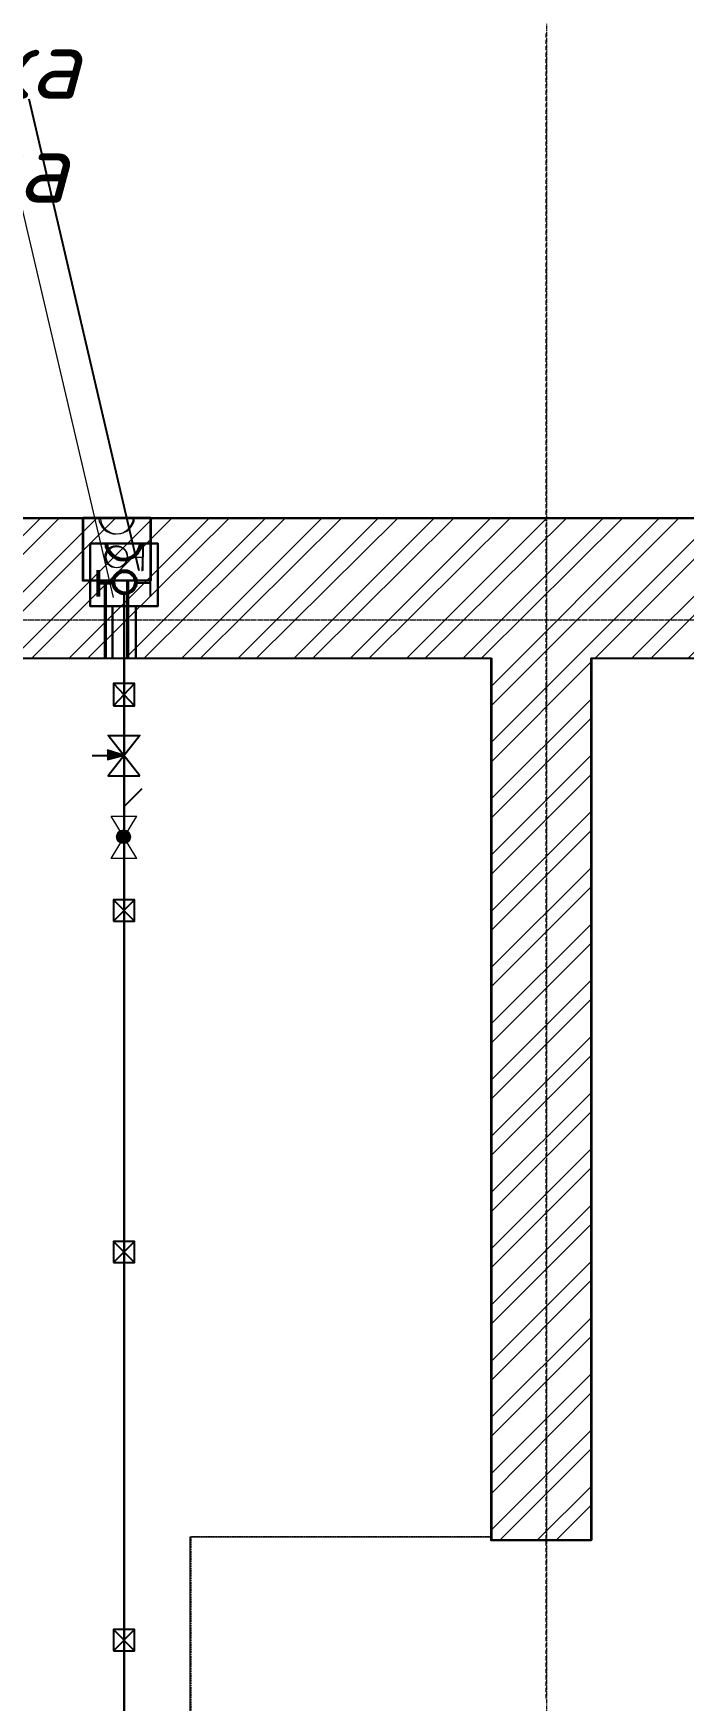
# Model space of a CAD drawing. Header units: millimetres. Extents: x -10178924 to 11692288, y -947381 to 58396.
# Drawn here: x 774910 to 777504, y -817354 to -810699 of the extents above; entities that cross this region are included whole.
import ezdxf

# ---------------------------------------------------------------- set-up
doc = ezdxf.new("R2010")
doc.units = ezdxf.units.MM
doc.linetypes.add('невидимая', pattern=[9.525, 6.35, -3.175])
doc.linetypes.add('осевая', pattern=[50.8, 31.75, -6.35, 6.35, -6.35])
for name, color, linetype, lineweight in [('_В1', 5, 'Continuous', 9), ('PDF _0', 7, 'Continuous', 9), ('PDF _Текст', 7, 'Continuous', 5), ('Контур пол Подвал', 7, 'Continuous', 9), ('Размеры осевые', 153, 'Continuous', 9), ('Стены.1', 7, 'Continuous', 25), ('Текст 0.09', 250, 'Continuous', 5), ('ШТРИХОВКА', 252, 'Continuous', 15)]:
    doc.layers.add(name, color=color, linetype=linetype, lineweight=lineweight)
for name, color, linetype in [('_надписи_вода', 7, 'Continuous'), ('PDF __0', 7, 'Continuous'), ('PDF __В1', 5, 'Continuous'), ('PDF __надписи_вода', 7, 'Continuous'), ('PDF _В1_Арматура', 7, 'Continuous'), ('PDF _ВК_Арматура', 3, 'Continuous'), ('PDF _ВК_В1', 5, 'Continuous'), ('PDF _Стены внутр.1', 7, 'Continuous'), ('PDF _Стены.1', 7, 'Continuous'), ('PDF _Текст 0.09', 7, 'Continuous'), ('Стены внутр.1', 7, 'Continuous')]:
    doc.layers.add(name, color=color, linetype=linetype)
for name, color, linetype, true_color in [('PDF _Контур пол Подвал', 7, 'Continuous', 0xcd6928), ('PDF _Размеры осевые', 7, 'Continuous', 0x5d6970), ('PDF _штриховка', 7, 'Continuous', 0x95834a)]:
    doc.layers.add(name, color=color, linetype=linetype, true_color=true_color)
doc.styles.add('PDF ISOCPEUR Italic', font='isocpeui.ttf')

# ---------------------------------------------------------------- blocks, each defined once
blk = doc.blocks.new('A$C5282721b')
at = {"layer": 'ШТРИХОВКА', "ltscale": 100, "true_color": 0x000000, "transparency": 33554687}
h = blk.add_hatch(dxfattribs=at)
h.set_pattern_fill('ANSI31', color=18, scale=50)
h.set_pattern_definition([(45, (-79853.19, 25128.16), (-112.2532, 112.2532), [])])
h.paths.add_polyline_path([(5440.998, -31868.119), (-7386.275, -31868.119), (-7386.275, -48296.478), (61378.75, -48296.478), (61378.75, -31842.839), (41035.118, -31842.839), (41035.118, -31656.036), (40796.248, -31656.036), (40796.248, -31842.839), (40629.962, -31842.839), (40629.962, -31942.839), (40605.14, -34348.621), (40629.93, -32405.355), (39128.581, -32429.908), (40629.962, -32402.839), (40629.675, -32155.326), (39132.149, -32179.816), (39135.64, -31968.17), (38886.085, -31968.17), (38879.867, -32433.975), (40623.548, -32405.459), (40553.111, -38427.181), (40243.01, -38425.516), (40241.748, -38827.97), (43340.219, -38835.027), (43340.219, -38442.147), (40953.116, -38429.329), (41029.994, -32402.839), (54378.974, -32402.839), (54378.974, -35923.465), (54778.974, -35923.465), (54778.974, -32402.839), (60818.75, -32402.839), (60818.75, -41309.464), (60472.291, -41309.464), (60472.291, -41709.464), (60818.75, -41709.464), (60818.75, -47736.478), (44025.201, -47736.478), (44013.125, -46167.929), (43613.137, -46171.008), (43625.189, -47736.478), (27189.462, -47736.478), (27189.462, -44565.139), (26789.462, -44565.139), (26789.462, -47736.478), (10401.743, -47736.478), (10394.408, -46134.647), (9994.404, -46134.678), (10001.739, -47736.478), (-6826.275, -47736.478), (-6826.275, -41729.869), (-6530.734, -41731.097), (-6529.072, -41331.1), (-6826.275, -41329.865), (-6826.275, -32428.119), (-762.705, -32428.119), (-770.891, -36004.088), (-370.903, -36005.35), (-362.703, -32428.119), (5640.998, -32428.119), (5640.998, -31868.119)])
h.paths.add_polyline_path([(3584.804, -41373.023), (3584.804, -41773.13), (9973.974, -41799.679), (9987.536, -44634.678), (10387.54, -44634.678), (10372.735, -41401.332)], flags=17)
h.paths.add_polyline_path([(2513.142, -41768.578), (2514.803, -41368.779), (-383.184, -41356.638), (-371.114, -37407.013), (-774.123, -37406.088), (-783.181, -41354.976), (-5508.242, -41335.314), (-5509.901, -41734.604)], flags=17)
at = {"layer": '_В1', "color": 18, "true_color": 0x000000, "transparency": 33554687}
for p, q in [((52926.621, -31999.484), (52989.799, -31999.67)), ((52989.636, -32053.36), (52989.948, -31947.359))]:
    blk.add_line(p, q, dxfattribs=at)
blk.add_circle((52884.129, -31999.401), 42.492, dxfattribs=at)
blk.add_arc((52886.05, -31837.956), 68.745, 184.5463292, 356.4529707, dxfattribs=at)
at = {"layer": '_надписи_вода', "color": 18, "lineweight": 30, "true_color": 0x000000, "transparency": 33554687}
for p, q in [((52839.641, -32402.839), (52839.641, -32092.839)), ((52929.641, -32402.839), (52929.641, -32092.839))]:
    blk.add_line(p, q, dxfattribs=at)
for points in [[(52749.641, -31842.839), (53019.641, -31842.839), (53019.641, -32092.839), (52749.641, -32092.839)], [(53019.641, -32092.839), (52749.641, -32092.839), (52749.641, -31842.839), (53019.641, -31842.839)], [(52749.641, -31842.839), (53019.641, -31842.839), (53019.641, -32092.839), (52749.641, -32092.839)], [(52749.641, -31842.839), (53019.641, -31842.839), (53019.641, -32092.839), (52749.641, -32092.839)]]:
    blk.add_lwpolyline(points, close=True, dxfattribs=at)
at = {"layer": 'Контур пол Подвал', "color": 18, "linetype": 'невидимая', "true_color": 0x000000, "transparency": 33554687}
for p, q in [((53178.974, -35909.464), (53178.974, -39809.464)), ((54378.974, -35909.464), (53178.974, -35909.464))]:
    blk.add_line(p, q, dxfattribs=at)
at = {"layer": 'Размеры осевые', "color": 251, "linetype": 'осевая', "ltscale": 0.5, "transparency": 33554687}
for p, q in [((54600, -43050), (54600, -25800)), ((-9750, -32250), (62308.109, -32250)), ((-9718.727, -32250), (61848.609, -32250)), ((-9718.727, -32250), (61848.609, -32250))]:
    blk.add_line(p, q, dxfattribs=at)
at = {"layer": 'Стены внутр.1', "color": 18, "linetype": 'Continuous', "true_color": 0x000000, "transparency": 33554687}
blk.add_line((54778.974, -35923.465), (54378.974, -35923.465), dxfattribs=at)
at = {"layer": 'Стены внутр.1', "color": 18, "linetype": 'Continuous', "true_color": 0x000000, "transparency": 33554687, "flags": 128}
for points in [[(54378.974, -32402.839), (54378.974, -35923.465)], [(54778.974, -35923.465), (54778.974, -32402.839)]]:
    blk.add_lwpolyline(points, dxfattribs=at)
at = {"layer": 'Стены.1', "color": 18, "linetype": 'Continuous', "true_color": 0x000000, "transparency": 33554687, "flags": 128}
for points in [[(40629.962, -31842.839), (54568.725, -31842.839)], [(54568.725, -31842.839), (61378.75, -31842.839)], [(41029.994, -32402.839), (54378.974, -32402.839)], [(54778.974, -32402.839), (60818.75, -32402.839)]]:
    blk.add_lwpolyline(points, dxfattribs=at)
at = {"layer": 'Текст 0.09', "color": 7, "linetype": 'ByBlock', "lineweight": -2, "ltscale": 100, "transparency": 33554687}
blk.add_lwpolyline([(52973.585, -32054.527), (52534.146, -30171.932)], dxfattribs=at)
blk.add_lwpolyline([(52973.585, -32054.527), (52534.146, -30171.932)], dxfattribs=at)
at = {"layer": 'Текст 0.09', "color": 7, "ltscale": 100, "transparency": 33554687}
blk.add_solid([(52973.614, -32054.521), (52973.626, -32054.703), (52973.556, -32054.534)], dxfattribs=at)
blk.add_solid([(52973.614, -32054.521), (52973.626, -32054.703), (52973.556, -32054.534)], dxfattribs=at)

msp = doc.modelspace()

# ---------------------------------------------------------------- linework, layer by layer
at = {"layer": 'PDF _0', "lineweight": 25}
for points in [[(775229, -813383.1), (775313.7, -813383.1), (775313.7, -813294.2), (775229, -813294.2)], [(775229, -814242.5), (775313.7, -814242.5), (775313.7, -814157.8), (775229, -814157.8)], [(775229, -815605.6), (775313.7, -815605.6), (775313.7, -815521), (775229, -815521)], [(775229, -817155), (775313.7, -817155), (775313.7, -817070.4), (775229, -817070.4)]]:
    msp.add_lwpolyline(points, close=True, dxfattribs=at)
for points in [[(775229, -813294.2), (775313.7, -813383.1)], [(775313.7, -813294.2), (775229, -813383.1)], [(775229, -814157.8), (775313.7, -814242.5)], [(775313.7, -814157.8), (775229, -814242.5)], [(775229, -815521), (775313.7, -815605.6)], [(775313.7, -815521), (775229, -815605.6)], [(775229, -817070.4), (775313.7, -817155)], [(775313.7, -817070.4), (775229, -817155)]]:
    msp.add_lwpolyline(points, dxfattribs=at)
at = {"layer": 'PDF __0', "lineweight": 30}
for points in [[(775135.9, -812735.4), (775406.8, -812735.4), (775406.8, -812985.2), (775135.9, -812985.2)], [(775406.8, -812985.2), (775135.9, -812985.2), (775135.9, -812735.4), (775406.8, -812735.4)], [(775135.9, -812735.4), (775135.9, -812985.2), (775406.8, -812985.2), (775406.8, -812735.4), (775135.9, -812735.4), (775406.8, -812735.4), (775406.8, -812985.2), (775135.9, -812985.2)]]:
    msp.add_lwpolyline(points, close=True, dxfattribs=at)
at = {"layer": 'PDF __0', "lineweight": 25}
for points in [[(775377.2, -812947.1), (775377.2, -812841.2)], [(775313.7, -812892), (775377.2, -812892)]]:
    msp.add_lwpolyline(points, dxfattribs=at)
msp.add_arc((775269.2, -812729.1), 69.9, 184.55181, 356.45078, dxfattribs=at)
at = {"layer": 'PDF __В1', "lineweight": 9}
msp.add_lwpolyline([(775199.6, -812734.6, 0.931691), (775339, -812733.4, -0.931691)], format="xyb", close=True, dxfattribs=at)
for points in [[(775343.3, -812845.5), (775347.6, -812739.6)], [(775284.1, -812790.4), (775347.6, -812790.4)], [(775377.2, -812947.1), (775377.2, -812841.2)], [(775313.7, -812892), (775377.2, -812892)]]:
    msp.add_lwpolyline(points, dxfattribs=at)
at = {"layer": 'PDF __В1', "lineweight": 53}
for points in [[(775169.8, -812947.1), (775169.8, -812841.2)], [(775233.3, -812892), (775169.8, -812892)]]:
    msp.add_lwpolyline(points, dxfattribs=at)
at = {"layer": 'PDF __В1', "lineweight": 9}
for centre in [(775239.6, -812788.3), (775269.2, -812889.9), (775269.2, -812889.9)]:
    msp.add_circle(centre, 44.4, dxfattribs=at)
at = {"layer": 'PDF __В1', "lineweight": 53}
msp.add_circle((775273.5, -812889.9), 44.4, dxfattribs=at)
at = {"layer": 'PDF __В1', "lineweight": 9}
msp.add_arc((775239.6, -812627.5), 69.9, 184.55181, 356.45078, dxfattribs=at)
at = {"layer": 'PDF __В1', "lineweight": 53}
msp.add_arc((775269.2, -812729.1), 69.8, 183.54683, 355.45754, dxfattribs=at)
at = {"layer": 'PDF __надписи_вода', "lineweight": 30}
for points in [[(775106.3, -812633.8), (775377.2, -812633.8), (775377.2, -812883.6), (775106.3, -812883.6)], [(775377.2, -812883.6), (775106.3, -812883.6), (775106.3, -812633.8), (775377.2, -812633.8)], [(775106.3, -812633.8), (775106.3, -812883.6), (775377.2, -812883.6), (775377.2, -812633.8), (775106.3, -812633.8), (775377.2, -812633.8), (775377.2, -812883.6), (775106.3, -812883.6)], [(775135.9, -812735.4), (775406.8, -812735.4), (775406.8, -812985.2), (775135.9, -812985.2)], [(775406.8, -812985.2), (775135.9, -812985.2), (775135.9, -812735.4), (775406.8, -812735.4)], [(775135.9, -812735.4), (775135.9, -812985.2), (775406.8, -812985.2), (775406.8, -812735.4), (775135.9, -812735.4), (775406.8, -812735.4), (775406.8, -812985.2), (775135.9, -812985.2)]]:
    msp.add_lwpolyline(points, close=True, dxfattribs=at)
for points in [[(775195.2, -813192.6), (775195.2, -812883.6)], [(775284.1, -813192.6), (775284.1, -812883.6)], [(775224.8, -813196.8), (775224.8, -812985.2)], [(775317.9, -813196.8), (775317.9, -812985.2)]]:
    msp.add_lwpolyline(points, dxfattribs=at)
at = {"layer": 'PDF _В1_Арматура', "lineweight": 0}
for points in [[(775322.2, -813992.7), (775220.6, -813823.4), (775322.2, -813823.4)], [(775322.2, -813992.7), (775220.6, -813992.7), (775322.2, -813823.4)], [(775246, -813895.3), (775246, -813891.1), (775246, -813895.3)], [(775262.9, -813912.3), (775271.4, -813908), (775262.9, -813912.3)], [(775288.3, -813895.3), (775292.5, -813891.1), (775288.3, -813895.3)]]:
    msp.add_lwpolyline(points, dxfattribs=at)
msp.add_circle((775269.2, -813905.9), 27.5, dxfattribs=at)
at = {"layer": 'PDF _В1_Арматура', "transparency": 33554559}
for points in [[(775250.2, -813886.9), (775292.5, -813886.9), (775246, -813891.1)], [(775292.5, -813886.9), (775246, -813891.1), (775292.5, -813891.1)], [(775254.4, -813886.9), (775288.3, -813886.9), (775250.2, -813886.9)], [(775288.3, -813886.9), (775250.2, -813886.9), (775292.5, -813886.9)], [(775258.7, -813882.6), (775284.1, -813882.6), (775254.4, -813886.9)], [(775284.1, -813882.6), (775254.4, -813886.9), (775288.3, -813886.9)], [(775262.9, -813882.6), (775279.8, -813882.6), (775258.7, -813882.6)], [(775279.8, -813882.6), (775258.7, -813882.6), (775284.1, -813882.6)], [(775267.1, -813878.4), (775275.6, -813878.4), (775262.9, -813882.6)], [(775275.6, -813878.4), (775262.9, -813882.6), (775279.8, -813882.6)], [(775271.4, -813878.4), (775267.1, -813878.4), (775275.6, -813878.4)], [(775246, -813895.3), (775254.4, -813895.3), (775241.7, -813903.8)], [(775254.4, -813895.3), (775241.7, -813903.8), (775262.9, -813903.8)], [(775241.7, -813903.8), (775262.9, -813903.8), (775241.7, -813908)], [(775262.9, -813903.8), (775241.7, -813908), (775271.4, -813908)], [(775241.7, -813908), (775271.4, -813908), (775241.7, -813912.3)], [(775271.4, -813908), (775241.7, -813912.3), (775262.9, -813912.3)], [(775241.7, -813912.3), (775262.9, -813912.3), (775246, -813916.5)], [(775246, -813891.1), (775246, -813895.3), (775254.4, -813895.3)], [(775246, -813891.1), (775292.5, -813891.1), (775262.9, -813903.8)], [(775262.9, -813912.3), (775246, -813916.5), (775254.4, -813916.5)], [(775254.4, -813916.5), (775246, -813916.5), (775246, -813925)], [(775254.4, -813916.5), (775288.3, -813916.5), (775246, -813925)], [(775288.3, -813916.5), (775246, -813925), (775292.5, -813925)], [(775250.2, -813925), (775292.5, -813925), (775246, -813925)], [(775250.2, -813925), (775250.2, -813925), (775292.5, -813925)], [(775250.2, -813925), (775292.5, -813925), (775254.4, -813929.2)], [(775262.9, -813912.3), (775279.8, -813912.3), (775254.4, -813916.5)], [(775279.8, -813912.3), (775254.4, -813916.5), (775288.3, -813916.5)], [(775292.5, -813925), (775254.4, -813929.2), (775288.3, -813929.2)], [(775254.4, -813929.2), (775288.3, -813929.2), (775258.7, -813933.4)], [(775288.3, -813929.2), (775258.7, -813933.4), (775284.1, -813933.4)], [(775258.7, -813933.4), (775284.1, -813933.4), (775262.9, -813933.4)], [(775292.5, -813891.1), (775262.9, -813903.8), (775279.8, -813903.8)], [(775271.4, -813908), (775279.8, -813903.8), (775262.9, -813903.8)], [(775271.4, -813908), (775262.9, -813912.3), (775279.8, -813912.3)], [(775284.1, -813933.4), (775262.9, -813933.4), (775279.8, -813933.4)], [(775262.9, -813933.4), (775279.8, -813933.4), (775267.1, -813933.4)], [(775279.8, -813933.4), (775267.1, -813933.4), (775275.6, -813933.4)], [(775267.1, -813933.4), (775275.6, -813933.4), (775271.4, -813937.7)], [(775271.4, -813908), (775271.4, -813908), (775279.8, -813903.8)], [(775279.8, -813903.8), (775296.8, -813903.8), (775271.4, -813908)], [(775296.8, -813903.8), (775271.4, -813908), (775301, -813908)], [(775271.4, -813908), (775301, -813908), (775279.8, -813912.3)], [(775288.3, -813895.3), (775296.8, -813895.3), (775279.8, -813903.8)], [(775296.8, -813895.3), (775279.8, -813903.8), (775296.8, -813903.8)], [(775301, -813908), (775279.8, -813912.3), (775296.8, -813912.3)], [(775279.8, -813912.3), (775296.8, -813912.3), (775288.3, -813916.5)], [(775292.5, -813891.1), (775288.3, -813895.3), (775296.8, -813895.3)], [(775296.8, -813912.3), (775288.3, -813916.5), (775296.8, -813916.5)], [(775288.3, -813916.5), (775296.8, -813916.5), (775292.5, -813925)]]:
    msp.add_solid(points, dxfattribs=at)
at = {"layer": 'PDF _ВК_Арматура', "lineweight": 25}
msp.add_lwpolyline([(775334.9, -813662.5), (775207.9, -813501.7), (775334.9, -813501.7), (775207.9, -813662.5)], close=True, dxfattribs=at)
for points in [[(775144.4, -813582.1), (775271.4, -813582.1), (775203.6, -813599)], [(775271.4, -813582.1), (775203.6, -813560.9)], [(775207.9, -813662.5), (775334.9, -813662.5)], [(775271.4, -813823.4), (775271.4, -813662.5)], [(775271.4, -813785.3), (775343.3, -813713.3)]]:
    msp.add_lwpolyline(points, dxfattribs=at)
at = {"layer": 'PDF _ВК_Арматура', "transparency": 33554559}
for points in [[(775271.4, -813582.1), (775203.6, -813582.1), (775203.6, -813560.9)], [(775203.6, -813599), (775271.4, -813582.1), (775203.6, -813582.1)]]:
    msp.add_solid(points, dxfattribs=at)
at = {"layer": 'PDF _ВК_В1', "lineweight": 30}
msp.add_lwpolyline([(775271.4, -821291), (775271.4, -812934.7)], dxfattribs=at)
at = {"layer": 'PDF _Контур пол Подвал', "lineweight": 9}
msp.add_lwpolyline([(776736.1, -816702.1), (775533.9, -816702.1), (775533.9, -820600.8), (762910.5, -820600.8)], dxfattribs=at)
at = {"layer": 'PDF _Размеры осевые', "lineweight": 9}
for points in [[(776956.2, -810716.1), (776956.2, -810699.2)], [(776956.2, -810720.3), (776956.2, -810720.3)], [(776956.2, -810741.5), (776956.2, -810724.6)], [(776956.2, -810745.7), (776956.2, -810745.7)], [(776956.2, -810766.9), (776956.2, -810750)], [(776956.2, -810771.1), (776956.2, -810771.1)], [(776956.2, -810792.3), (776956.2, -810775.4)], [(776956.2, -810796.5), (776956.2, -810796.5)], [(776956.2, -810817.7), (776956.2, -810800.8)], [(776956.2, -810821.9), (776956.2, -810821.9)], [(776956.2, -810843.1), (776956.2, -810826.2)], [(776956.2, -810847.3), (776956.2, -810847.3)], [(776956.2, -810868.5), (776956.2, -810851.6)], [(776956.2, -810872.7), (776956.2, -810872.7)], [(776956.2, -810893.9), (776956.2, -810877)], [(776956.2, -810898.1), (776956.2, -810898.1)], [(776956.2, -810919.3), (776956.2, -810902.4)], [(776956.2, -810923.5), (776956.2, -810923.5)], [(776956.2, -810944.7), (776956.2, -810927.8)], [(776956.2, -810948.9), (776956.2, -810948.9)], [(776956.2, -810970.1), (776956.2, -810953.2)], [(776956.2, -810974.3), (776956.2, -810974.3)], [(776956.2, -810995.5), (776956.2, -810978.6)], [(776956.2, -810999.7), (776956.2, -810999.7)], [(776956.2, -811020.9), (776956.2, -811004)], [(776956.2, -811025.1), (776956.2, -811025.1)], [(776956.2, -811046.3), (776956.2, -811029.4)], [(776956.2, -811050.5), (776956.2, -811050.5)], [(776956.2, -811071.7), (776956.2, -811054.8)], [(776956.2, -811075.9), (776956.2, -811075.9)], [(776956.2, -811097.1), (776956.2, -811080.2)], [(776956.2, -811101.3), (776956.2, -811101.3)], [(776956.2, -811122.5), (776956.2, -811105.6)], [(776956.2, -811126.7), (776956.2, -811126.7)], [(776956.2, -811147.9), (776956.2, -811131)], [(776956.2, -811152.1), (776956.2, -811152.1)], [(776956.2, -811173.3), (776956.2, -811156.4)], [(776956.2, -811177.5), (776956.2, -811177.5)], [(776956.2, -811198.7), (776956.2, -811181.8)], [(776956.2, -811202.9), (776956.2, -811202.9)], [(776956.2, -811224.1), (776956.2, -811207.2)], [(776956.2, -811228.3), (776956.2, -811228.3)], [(776956.2, -811249.5), (776956.2, -811232.6)], [(776956.2, -811253.7), (776956.2, -811253.7)], [(776956.2, -811274.9), (776956.2, -811258)], [(776956.2, -811279.1), (776956.2, -811279.1)], [(776956.2, -811300.3), (776956.2, -811283.4)], [(776956.2, -811304.5), (776956.2, -811304.5)], [(776956.2, -811325.7), (776956.2, -811308.8)], [(776956.2, -811329.9), (776956.2, -811329.9)], [(776956.2, -811351.1), (776956.2, -811334.2)], [(776956.2, -811355.3), (776956.2, -811355.3)], [(776956.2, -811376.5), (776956.2, -811359.6)], [(776956.2, -811380.7), (776956.2, -811380.7)], [(776956.2, -811401.9), (776956.2, -811385)], [(776956.2, -811406.1), (776956.2, -811406.1)], [(776956.2, -811427.3), (776956.2, -811410.4)], [(776956.2, -811431.5), (776956.2, -811431.5)], [(776956.2, -811452.7), (776956.2, -811435.8)], [(776956.2, -811456.9), (776956.2, -811456.9)], [(776956.2, -811478.1), (776956.2, -811461.2)], [(776956.2, -811482.3), (776956.2, -811482.3)], [(776956.2, -811503.5), (776956.2, -811486.6)], [(776956.2, -811507.7), (776956.2, -811507.7)], [(776956.2, -811528.9), (776956.2, -811512)], [(776956.2, -811533.1), (776956.2, -811533.1)], [(776956.2, -811554.3), (776956.2, -811537.4)], [(776956.2, -811558.5), (776956.2, -811558.5)], [(776956.2, -811579.7), (776956.2, -811562.8)], [(776956.2, -811583.9), (776956.2, -811583.9)], [(776956.2, -811605.1), (776956.2, -811588.2)], [(776956.2, -811609.3), (776956.2, -811609.3)], [(776956.2, -811630.5), (776956.2, -811613.6)], [(776956.2, -811634.7), (776956.2, -811634.7)], [(776956.2, -811655.9), (776956.2, -811639)], [(776956.2, -811660.1), (776956.2, -811660.1)], [(776956.2, -811681.3), (776956.2, -811664.4)], [(776956.2, -811685.5), (776956.2, -811685.5)], [(776956.2, -811706.7), (776956.2, -811689.8)], [(776956.2, -811710.9), (776956.2, -811710.9)], [(776956.2, -811732.1), (776956.2, -811715.2)], [(776956.2, -811736.3), (776956.2, -811736.3)], [(776956.2, -811757.5), (776956.2, -811740.6)], [(776956.2, -811761.7), (776956.2, -811761.7)], [(776956.2, -811782.9), (776956.2, -811766)], [(776956.2, -811787.1), (776956.2, -811787.1)], [(776956.2, -811808.3), (776956.2, -811791.4)], [(776956.2, -811812.5), (776956.2, -811812.5)], [(776956.2, -811833.7), (776956.2, -811816.8)], [(776956.2, -811837.9), (776956.2, -811837.9)], [(776956.2, -811859.1), (776956.2, -811842.2)], [(776956.2, -811863.3), (776956.2, -811863.3)], [(776956.2, -811884.5), (776956.2, -811867.6)], [(776956.2, -811888.7), (776956.2, -811888.7)], [(776956.2, -811909.9), (776956.2, -811893)], [(776956.2, -811914.1), (776956.2, -811914.1)], [(776956.2, -811935.3), (776956.2, -811918.4)], [(776956.2, -811939.5), (776956.2, -811939.5)], [(776956.2, -811960.7), (776956.2, -811943.8)], [(776956.2, -811964.9), (776956.2, -811964.9)], [(776956.2, -811986.1), (776956.2, -811969.2)], [(776956.2, -811990.3), (776956.2, -811990.3)], [(776956.2, -812011.5), (776956.2, -811994.6)], [(776956.2, -812015.7), (776956.2, -812015.7)], [(776956.2, -812036.9), (776956.2, -812020)], [(776956.2, -812041.1), (776956.2, -812041.1)], [(776956.2, -812062.3), (776956.2, -812045.4)], [(776956.2, -812066.5), (776956.2, -812066.5)], [(776956.2, -812087.7), (776956.2, -812070.8)], [(776956.2, -812091.9), (776956.2, -812091.9)], [(776956.2, -812113.1), (776956.2, -812096.2)], [(776956.2, -812117.3), (776956.2, -812117.3)], [(776956.2, -812138.5), (776956.2, -812121.6)], [(776956.2, -812142.7), (776956.2, -812142.7)], [(776956.2, -812163.9), (776956.2, -812147)], [(776956.2, -812168.1), (776956.2, -812168.1)], [(776956.2, -812189.3), (776956.2, -812172.4)], [(776956.2, -812193.5), (776956.2, -812193.5)], [(776956.2, -812214.7), (776956.2, -812197.8)], [(776956.2, -812218.9), (776956.2, -812218.9)], [(776956.2, -812240.1), (776956.2, -812223.2)], [(776956.2, -812244.3), (776956.2, -812244.3)], [(776956.2, -812265.5), (776956.2, -812248.6)], [(776956.2, -812269.7), (776956.2, -812269.7)], [(776956.2, -812290.9), (776956.2, -812274)], [(776956.2, -812295.1), (776956.2, -812295.1)], [(776956.2, -812316.3), (776956.2, -812299.4)], [(776956.2, -812320.5), (776956.2, -812320.5)], [(776956.2, -812341.7), (776956.2, -812324.8)], [(776956.2, -812345.9), (776956.2, -812345.9)], [(776956.2, -812367.1), (776956.2, -812350.2)], [(776956.2, -812371.3), (776956.2, -812371.3)], [(776956.2, -812392.5), (776956.2, -812375.6)], [(776956.2, -812396.7), (776956.2, -812396.7)], [(776956.2, -812417.9), (776956.2, -812401)], [(776956.2, -812422.1), (776956.2, -812422.1)], [(776956.2, -812443.3), (776956.2, -812426.4)], [(776956.2, -812447.5), (776956.2, -812447.5)], [(776956.2, -812468.7), (776956.2, -812451.8)], [(776956.2, -812472.9), (776956.2, -812472.9)], [(776956.2, -812494.1), (776956.2, -812477.2)], [(776956.2, -812498.3), (776956.2, -812498.3)], [(776956.2, -812519.5), (776956.2, -812502.6)], [(776956.2, -812523.7), (776956.2, -812523.7)], [(776956.2, -812544.9), (776956.2, -812528)], [(776956.2, -812549.1), (776956.2, -812549.1)], [(776956.2, -812570.3), (776956.2, -812553.4)], [(776956.2, -812574.5), (776956.2, -812574.5)], [(776956.2, -812595.7), (776956.2, -812578.8)], [(776956.2, -812599.9), (776956.2, -812599.9)], [(776956.2, -812621.1), (776956.2, -812604.2)], [(776956.2, -812625.3), (776956.2, -812625.3)], [(776956.2, -812646.5), (776956.2, -812629.6)], [(776956.2, -812650.7), (776956.2, -812650.7)], [(776956.2, -812671.9), (776956.2, -812655)], [(776956.2, -812676.1), (776956.2, -812676.1)], [(776956.2, -812697.3), (776956.2, -812680.4)], [(776956.2, -812701.5), (776956.2, -812701.5)], [(776956.2, -812722.7), (776956.2, -812705.8)], [(776956.2, -812726.9), (776956.2, -812726.9)], [(776956.2, -812748.1), (776956.2, -812731.2)], [(776956.2, -812752.3), (776956.2, -812752.3)], [(776956.2, -812773.5), (776956.2, -812756.6)], [(776956.2, -812777.7), (776956.2, -812777.7)], [(776956.2, -812798.9), (776956.2, -812782)], [(776956.2, -812803.1), (776956.2, -812803.1)], [(776956.2, -812824.3), (776956.2, -812807.4)], [(776956.2, -812828.5), (776956.2, -812828.5)], [(776956.2, -812849.7), (776956.2, -812832.8)], [(776956.2, -812853.9), (776956.2, -812853.9)], [(776956.2, -812875.1), (776956.2, -812858.2)], [(776956.2, -812879.3), (776956.2, -812879.3)], [(776956.2, -812900.5), (776956.2, -812883.6)], [(776956.2, -812904.7), (776956.2, -812904.7)], [(776956.2, -812925.9), (776956.2, -812909)], [(776956.2, -812930.1), (776956.2, -812930.1)], [(776956.2, -812951.3), (776956.2, -812934.4)], [(776956.2, -812955.5), (776956.2, -812955.5)], [(776956.2, -812976.7), (776956.2, -812959.8)], [(776956.2, -812980.9), (776956.2, -812980.9)], [(776956.2, -813002.1), (776956.2, -812985.2)], [(776956.2, -813006.3), (776956.2, -813006.3)], [(776956.2, -813027.5), (776956.2, -813010.6)], [(774911.5, -813040.2), (774911.5, -813040.2)], [(774915.8, -813040.2), (774932.7, -813040.2)], [(774936.9, -813040.2), (774936.9, -813040.2)], [(774941.2, -813040.2), (774958.1, -813040.2)], [(774962.3, -813040.2), (774962.3, -813040.2)], [(774966.6, -813040.2), (774983.5, -813040.2)], [(774987.7, -813040.2), (774987.7, -813040.2)], [(774992, -813040.2), (775008.9, -813040.2)], [(775013.1, -813040.2), (775013.1, -813040.2)], [(775017.4, -813040.2), (775034.3, -813040.2)], [(775038.5, -813040.2), (775038.5, -813040.2)], [(775042.8, -813040.2), (775059.7, -813040.2)], [(775063.9, -813040.2), (775063.9, -813040.2)], [(775068.2, -813040.2), (775085.1, -813040.2)], [(775089.3, -813040.2), (775089.3, -813040.2)], [(775093.6, -813040.2), (775110.5, -813040.2)], [(775114.7, -813040.2), (775114.7, -813040.2)], [(775119, -813040.2), (775135.9, -813040.2)], [(775140.1, -813040.2), (775140.1, -813040.2)], [(775144.4, -813040.2), (775161.3, -813040.2)], [(775165.5, -813040.2), (775165.5, -813040.2)], [(775169.8, -813040.2), (775186.7, -813040.2)], [(775190.9, -813040.2), (775190.9, -813040.2)], [(775195.2, -813040.2), (775212.1, -813040.2)], [(775216.3, -813040.2), (775216.3, -813040.2)], [(775220.6, -813040.2), (775237.5, -813040.2)], [(775241.7, -813040.2), (775241.7, -813040.2)], [(775246, -813040.2), (775262.9, -813040.2)], [(775267.1, -813040.2), (775267.1, -813040.2)], [(775271.4, -813040.2), (775288.3, -813040.2)], [(775292.5, -813040.2), (775292.5, -813040.2)], [(775296.8, -813040.2), (775313.7, -813040.2)], [(775317.9, -813040.2), (775317.9, -813040.2)], [(775322.2, -813040.2), (775339.1, -813040.2)], [(775343.3, -813040.2), (775343.3, -813040.2)], [(775347.6, -813040.2), (775364.5, -813040.2)], [(775368.7, -813040.2), (775368.7, -813040.2)], [(775373, -813040.2), (775389.9, -813040.2)], [(775394.1, -813040.2), (775394.1, -813040.2)], [(775398.4, -813040.2), (775415.3, -813040.2)], [(775419.5, -813040.2), (775419.5, -813040.2)], [(775423.8, -813040.2), (775440.7, -813040.2)], [(775444.9, -813040.2), (775444.9, -813040.2)], [(775449.2, -813040.2), (775466.1, -813040.2)], [(775470.3, -813040.2), (775470.3, -813040.2)], [(775474.6, -813040.2), (775491.5, -813040.2)], [(775495.7, -813040.2), (775495.7, -813040.2)], [(775500, -813040.2), (775516.9, -813040.2)], [(775521.1, -813040.2), (775521.1, -813040.2)], [(775525.4, -813040.2), (775542.3, -813040.2)], [(775546.5, -813040.2), (775546.5, -813040.2)], [(775550.8, -813040.2), (775567.7, -813040.2)], [(775571.9, -813040.2), (775571.9, -813040.2)], [(775576.2, -813040.2), (775593.1, -813040.2)], [(775597.3, -813040.2), (775597.3, -813040.2)], [(775601.6, -813040.2), (775618.5, -813040.2)], [(775622.7, -813040.2), (775622.7, -813040.2)], [(775627, -813040.2), (775643.9, -813040.2)], [(775648.1, -813040.2), (775648.1, -813040.2)], [(775652.4, -813040.2), (775669.3, -813040.2)], [(775673.5, -813040.2), (775673.5, -813040.2)], [(775677.8, -813040.2), (775694.7, -813040.2)], [(775698.9, -813040.2), (775698.9, -813040.2)], [(775703.2, -813040.2), (775720.1, -813040.2)], [(775724.3, -813040.2), (775724.3, -813040.2)], [(775728.6, -813040.2), (775745.5, -813040.2)], [(775749.7, -813040.2), (775749.7, -813040.2)], [(775754, -813040.2), (775770.9, -813040.2)], [(775775.1, -813040.2), (775775.1, -813040.2)], [(775779.4, -813040.2), (775796.3, -813040.2)], [(775800.5, -813040.2), (775800.5, -813040.2)], [(775804.8, -813040.2), (775821.7, -813040.2)], [(775825.9, -813040.2), (775825.9, -813040.2)], [(775830.2, -813040.2), (775847.1, -813040.2)], [(775851.3, -813040.2), (775851.3, -813040.2)], [(775855.6, -813040.2), (775872.5, -813040.2)], [(775876.7, -813040.2), (775876.7, -813040.2)], [(775881, -813040.2), (775897.9, -813040.2)], [(775902.1, -813040.2), (775902.1, -813040.2)], [(775906.4, -813040.2), (775923.3, -813040.2)], [(775927.5, -813040.2), (775927.5, -813040.2)], [(775931.8, -813040.2), (775948.7, -813040.2)], [(775952.9, -813040.2), (775952.9, -813040.2)], [(775957.2, -813040.2), (775974.1, -813040.2)], [(775978.3, -813040.2), (775978.3, -813040.2)], [(775982.6, -813040.2), (775999.5, -813040.2)], [(776003.7, -813040.2), (776003.7, -813040.2)], [(776008, -813040.2), (776024.9, -813040.2)], [(776029.1, -813040.2), (776029.1, -813040.2)], [(776033.4, -813040.2), (776050.3, -813040.2)], [(776054.5, -813040.2), (776054.5, -813040.2)], [(776058.8, -813040.2), (776075.7, -813040.2)], [(776079.9, -813040.2), (776079.9, -813040.2)], [(776084.2, -813040.2), (776101.1, -813040.2)], [(776105.3, -813040.2), (776105.3, -813040.2)], [(776109.6, -813040.2), (776126.5, -813040.2)], [(776130.7, -813040.2), (776130.7, -813040.2)], [(776135, -813040.2), (776151.9, -813040.2)], [(776156.1, -813040.2), (776156.1, -813040.2)], [(776160.4, -813040.2), (776177.3, -813040.2)], [(776181.5, -813040.2), (776181.5, -813040.2)], [(776185.8, -813040.2), (776202.7, -813040.2)], [(776206.9, -813040.2), (776206.9, -813040.2)], [(776211.2, -813040.2), (776228.1, -813040.2)], [(776232.3, -813040.2), (776232.3, -813040.2)], [(776236.6, -813040.2), (776253.5, -813040.2)], [(776257.7, -813040.2), (776257.7, -813040.2)], [(776262, -813040.2), (776278.9, -813040.2)], [(776283.1, -813040.2), (776283.1, -813040.2)], [(776287.4, -813040.2), (776304.3, -813040.2)], [(776308.5, -813040.2), (776308.5, -813040.2)], [(776312.8, -813040.2), (776329.7, -813040.2)], [(776333.9, -813040.2), (776333.9, -813040.2)], [(776338.2, -813040.2), (776355.1, -813040.2)], [(776359.3, -813040.2), (776359.3, -813040.2)], [(776363.6, -813040.2), (776380.5, -813040.2)], [(776384.7, -813040.2), (776384.7, -813040.2)], [(776389, -813040.2), (776405.9, -813040.2)], [(776410.1, -813040.2), (776410.1, -813040.2)], [(776414.4, -813040.2), (776431.3, -813040.2)], [(776435.5, -813040.2), (776435.5, -813040.2)], [(776439.8, -813040.2), (776456.7, -813040.2)], [(776460.9, -813040.2), (776460.9, -813040.2)], [(776465.2, -813040.2), (776482.1, -813040.2), (776486.3, -813040.2)], [(776490.6, -813040.2), (776507.5, -813040.2), (776511.7, -813040.2)], [(776516, -813040.2), (776532.9, -813040.2), (776537.1, -813040.2)], [(776541.4, -813040.2), (776558.3, -813040.2), (776562.5, -813040.2)], [(776566.8, -813040.2), (776583.7, -813040.2), (776587.9, -813040.2)], [(776592.2, -813040.2), (776609.1, -813040.2), (776613.3, -813040.2)], [(776617.6, -813040.2), (776634.5, -813040.2), (776638.7, -813040.2)], [(776643, -813040.2), (776659.9, -813040.2), (776664.1, -813040.2)], [(776668.4, -813040.2), (776685.3, -813040.2), (776689.5, -813040.2)], [(776693.8, -813040.2), (776710.7, -813040.2), (776714.9, -813040.2)], [(776719.2, -813040.2), (776736.1, -813040.2), (776740.3, -813040.2)], [(776744.6, -813040.2), (776761.5, -813040.2), (776765.7, -813040.2)], [(776770, -813040.2), (776786.9, -813040.2), (776791.1, -813040.2)], [(776795.4, -813040.2), (776812.3, -813040.2), (776816.5, -813040.2)], [(776820.8, -813040.2), (776837.7, -813040.2), (776841.9, -813040.2)], [(776846.2, -813040.2), (776863.1, -813040.2), (776867.3, -813040.2)], [(776871.6, -813040.2), (776888.5, -813040.2), (776892.7, -813040.2)], [(776897, -813040.2), (776913.9, -813040.2), (776918.1, -813040.2)], [(776922.4, -813040.2), (776939.3, -813040.2), (776943.5, -813040.2)], [(776947.8, -813040.2), (776964.7, -813040.2), (776968.9, -813040.2)], [(776956.2, -813031.7), (776956.2, -813031.7)], [(776956.2, -813052.9), (776956.2, -813036)], [(776956.2, -813057.1), (776956.2, -813057.1)], [(776956.2, -813078.3), (776956.2, -813061.4)], [(776956.2, -813082.5), (776956.2, -813082.5)], [(776956.2, -813103.7), (776956.2, -813086.8)], [(776973.2, -813040.2), (776990.1, -813040.2), (776994.3, -813040.2)], [(776998.6, -813040.2), (777015.5, -813040.2), (777019.7, -813040.2)], [(777024, -813040.2), (777040.9, -813040.2), (777045.1, -813040.2)], [(777049.4, -813040.2), (777066.3, -813040.2), (777070.5, -813040.2)], [(777074.8, -813040.2), (777091.7, -813040.2), (777095.9, -813040.2)], [(777100.2, -813040.2), (777117.1, -813040.2), (777121.3, -813040.2)], [(777125.6, -813040.2), (777142.5, -813040.2), (777146.7, -813040.2)], [(777151, -813040.2), (777167.9, -813040.2), (777172.1, -813040.2)], [(777176.4, -813040.2), (777193.3, -813040.2), (777197.5, -813040.2)], [(777201.8, -813040.2), (777218.7, -813040.2), (777222.9, -813040.2)], [(777227.2, -813040.2), (777244.1, -813040.2), (777248.3, -813040.2)], [(777252.6, -813040.2), (777269.5, -813040.2), (777273.7, -813040.2)], [(777278, -813040.2), (777294.9, -813040.2), (777299.1, -813040.2)], [(777303.4, -813040.2), (777320.3, -813040.2), (777324.5, -813040.2)], [(777328.8, -813040.2), (777345.7, -813040.2), (777349.9, -813040.2)], [(777354.2, -813040.2), (777371.1, -813040.2), (777375.3, -813040.2)], [(777379.6, -813040.2), (777396.5, -813040.2), (777400.7, -813040.2)], [(777405, -813040.2), (777421.9, -813040.2), (777426.1, -813040.2)], [(777430.4, -813040.2), (777447.3, -813040.2), (777451.5, -813040.2)], [(777455.8, -813040.2), (777472.7, -813040.2), (777476.9, -813040.2)], [(777481.2, -813040.2), (777498.1, -813040.2), (777502.3, -813040.2)], [(776956.2, -813107.9), (776956.2, -813107.9)], [(776956.2, -813129.1), (776956.2, -813112.2)], [(776956.2, -813133.3), (776956.2, -813133.3)], [(776956.2, -813154.5), (776956.2, -813137.6)], [(776956.2, -813158.7), (776956.2, -813158.7)], [(776956.2, -813179.9), (776956.2, -813163)], [(776956.2, -813184.1), (776956.2, -813184.1)], [(776956.2, -813205.3), (776956.2, -813188.4)], [(776956.2, -813209.5), (776956.2, -813209.5)], [(776956.2, -813230.7), (776956.2, -813213.8)], [(776956.2, -813234.9), (776956.2, -813234.9)], [(776956.2, -813256.1), (776956.2, -813239.2)], [(776956.2, -813260.3), (776956.2, -813260.3)], [(776956.2, -813281.5), (776956.2, -813264.6)], [(776956.2, -813285.7), (776956.2, -813285.7)], [(776956.2, -813306.9), (776956.2, -813290)], [(776956.2, -813311.1), (776956.2, -813311.1)], [(776956.2, -813332.3), (776956.2, -813315.4)], [(776956.2, -813336.5), (776956.2, -813336.5)], [(776956.2, -813357.7), (776956.2, -813340.8)], [(776956.2, -813361.9), (776956.2, -813361.9)], [(776956.2, -813383.1), (776956.2, -813366.2)], [(776956.2, -813387.3), (776956.2, -813387.3)], [(776956.2, -813408.5), (776956.2, -813391.6)], [(776956.2, -813412.7), (776956.2, -813412.7)], [(776956.2, -813433.9), (776956.2, -813417)], [(776956.2, -813438.1), (776956.2, -813438.1)], [(776956.2, -813459.3), (776956.2, -813442.4)], [(776956.2, -813463.5), (776956.2, -813463.5)], [(776956.2, -813484.7), (776956.2, -813467.8)], [(776956.2, -813488.9), (776956.2, -813488.9)], [(776956.2, -813510.1), (776956.2, -813493.2)], [(776956.2, -813514.3), (776956.2, -813514.3)], [(776956.2, -813535.5), (776956.2, -813518.6)], [(776956.2, -813539.7), (776956.2, -813539.7)], [(776956.2, -813560.9), (776956.2, -813544)], [(776956.2, -813565.1), (776956.2, -813565.1)], [(776956.2, -813586.3), (776956.2, -813569.4)], [(776956.2, -813590.5), (776956.2, -813590.5)], [(776956.2, -813611.7), (776956.2, -813594.8)], [(776956.2, -813615.9), (776956.2, -813615.9)], [(776956.2, -813637.1), (776956.2, -813620.2)], [(776956.2, -813641.3), (776956.2, -813641.3)], [(776956.2, -813662.5), (776956.2, -813645.6)], [(776956.2, -813666.7), (776956.2, -813666.7)], [(776956.2, -813687.9), (776956.2, -813671)], [(776956.2, -813692.1), (776956.2, -813692.1)], [(776956.2, -813713.3), (776956.2, -813696.4)], [(776956.2, -813717.5), (776956.2, -813717.5)], [(776956.2, -813738.7), (776956.2, -813721.8)], [(776956.2, -813742.9), (776956.2, -813742.9)], [(776956.2, -813764.1), (776956.2, -813747.2)], [(776956.2, -813768.3), (776956.2, -813768.3)], [(776956.2, -813789.5), (776956.2, -813772.6)], [(776956.2, -813793.7), (776956.2, -813793.7)], [(776956.2, -813814.9), (776956.2, -813798)], [(776956.2, -813819.1), (776956.2, -813819.1)], [(776956.2, -813840.3), (776956.2, -813823.4)], [(776956.2, -813844.5), (776956.2, -813844.5)], [(776956.2, -813865.7), (776956.2, -813848.8)], [(776956.2, -813869.9), (776956.2, -813869.9)], [(776956.2, -813891.1), (776956.2, -813874.2)], [(776956.2, -813895.3), (776956.2, -813895.3)], [(776956.2, -813916.5), (776956.2, -813899.6)], [(776956.2, -813920.7), (776956.2, -813920.7)], [(776956.2, -813941.9), (776956.2, -813925)], [(776956.2, -813946.1), (776956.2, -813946.1)], [(776956.2, -813967.3), (776956.2, -813950.4)], [(776956.2, -813971.5), (776956.2, -813971.5)], [(776956.2, -813992.7), (776956.2, -813975.8)], [(776956.2, -813996.9), (776956.2, -813996.9)], [(776956.2, -814018.1), (776956.2, -814001.2)], [(776956.2, -814022.3), (776956.2, -814022.3)], [(776956.2, -814043.5), (776956.2, -814026.6)], [(776956.2, -814047.7), (776956.2, -814047.7)], [(776956.2, -814068.9), (776956.2, -814052)], [(776956.2, -814073.1), (776956.2, -814073.1)], [(776956.2, -814094.3), (776956.2, -814077.4)], [(776956.2, -814098.5), (776956.2, -814098.5)], [(776956.2, -814119.7), (776956.2, -814102.8)], [(776956.2, -814123.9), (776956.2, -814123.9)], [(776956.2, -814145.1), (776956.2, -814128.2)], [(776956.2, -814149.3), (776956.2, -814149.3)], [(776956.2, -814170.5), (776956.2, -814153.6)], [(776956.2, -814174.7), (776956.2, -814174.7)], [(776956.2, -814195.9), (776956.2, -814179)], [(776956.2, -814200.2), (776956.2, -814200.2)], [(776956.2, -814221.3), (776956.2, -814204.4)], [(776956.2, -814225.5), (776956.2, -814225.5)], [(776956.2, -814246.7), (776956.2, -814229.8)], [(776956.2, -814250.9), (776956.2, -814250.9)], [(776956.2, -814272.1), (776956.2, -814255.2)], [(776956.2, -814276.3), (776956.2, -814276.3)], [(776956.2, -814297.5), (776956.2, -814280.6)], [(776956.2, -814301.8), (776956.2, -814301.8)], [(776956.2, -814322.9), (776956.2, -814306)], [(776956.2, -814327.2), (776956.2, -814327.2)], [(776956.2, -814348.3), (776956.2, -814331.4)], [(776956.2, -814352.5), (776956.2, -814352.5)], [(776956.2, -814373.7), (776956.2, -814356.8)], [(776956.2, -814378), (776956.2, -814378)], [(776956.2, -814399.1), (776956.2, -814382.2)], [(776956.2, -814403.4), (776956.2, -814403.4)], [(776956.2, -814424.5), (776956.2, -814407.6)], [(776956.2, -814428.8), (776956.2, -814428.8)], [(776956.2, -814449.9), (776956.2, -814433)], [(776956.2, -814454.2), (776956.2, -814454.2)], [(776956.2, -814475.3), (776956.2, -814458.4)], [(776956.2, -814479.6), (776956.2, -814479.6)], [(776956.2, -814500.7), (776956.2, -814483.8)], [(776956.2, -814505), (776956.2, -814505)], [(776956.2, -814526.1), (776956.2, -814509.2)], [(776956.2, -814530.4), (776956.2, -814530.4)], [(776956.2, -814551.5), (776956.2, -814534.6)], [(776956.2, -814555.8), (776956.2, -814555.8)], [(776956.2, -814576.9), (776956.2, -814560)], [(776956.2, -814581.2), (776956.2, -814581.2)], [(776956.2, -814602.3), (776956.2, -814585.4)], [(776956.2, -814606.6), (776956.2, -814606.6)], [(776956.2, -814627.7), (776956.2, -814610.8)], [(776956.2, -814632), (776956.2, -814632)], [(776956.2, -814653.1), (776956.2, -814636.2)], [(776956.2, -814657.4), (776956.2, -814657.4)], [(776956.2, -814678.5), (776956.2, -814661.6)], [(776956.2, -814682.8), (776956.2, -814682.8)], [(776956.2, -814703.9), (776956.2, -814687)], [(776956.2, -814708.2), (776956.2, -814708.2)], [(776956.2, -814729.3), (776956.2, -814712.4)], [(776956.2, -814733.6), (776956.2, -814733.6)], [(776956.2, -814754.7), (776956.2, -814737.8)], [(776956.2, -814759), (776956.2, -814759)], [(776956.2, -814780.1), (776956.2, -814763.2)], [(776956.2, -814784.4), (776956.2, -814784.4)], [(776956.2, -814805.5), (776956.2, -814788.6)], [(776956.2, -814809.8), (776956.2, -814809.8)], [(776956.2, -814830.9), (776956.2, -814814)], [(776956.2, -814835.2), (776956.2, -814835.2)], [(776956.2, -814856.3), (776956.2, -814839.4)], [(776956.2, -814860.6), (776956.2, -814860.6)], [(776956.2, -814881.7), (776956.2, -814864.8)], [(776956.2, -814886), (776956.2, -814886)], [(776956.2, -814907.1), (776956.2, -814890.2)], [(776956.2, -814911.4), (776956.2, -814911.4)], [(776956.2, -814932.5), (776956.2, -814915.6)], [(776956.2, -814936.8), (776956.2, -814936.8)], [(776956.2, -814957.9), (776956.2, -814941)], [(776956.2, -814962.2), (776956.2, -814962.2)], [(776956.2, -814983.3), (776956.2, -814966.4)], [(776956.2, -814987.6), (776956.2, -814987.6)], [(776956.2, -815008.7), (776956.2, -814991.8)], [(776956.2, -815013), (776956.2, -815013)], [(776956.2, -815034.1), (776956.2, -815017.2)], [(776956.2, -815038.4), (776956.2, -815038.4)], [(776956.2, -815059.5), (776956.2, -815042.6)], [(776956.2, -815063.8), (776956.2, -815063.8)], [(776956.2, -815084.9), (776956.2, -815068)], [(776956.2, -815089.2), (776956.2, -815089.2)], [(776956.2, -815110.3), (776956.2, -815093.4)], [(776956.2, -815114.6), (776956.2, -815114.6)], [(776956.2, -815135.7), (776956.2, -815118.8)], [(776956.2, -815140), (776956.2, -815140)], [(776956.2, -815161.1), (776956.2, -815144.2)], [(776956.2, -815165.4), (776956.2, -815165.4)], [(776956.2, -815186.5), (776956.2, -815169.6)], [(776956.2, -815190.8), (776956.2, -815190.8)], [(776956.2, -815211.9), (776956.2, -815195)], [(776956.2, -815216.2), (776956.2, -815216.2)], [(776956.2, -815237.3), (776956.2, -815220.4)], [(776956.2, -815241.6), (776956.2, -815241.6)], [(776956.2, -815262.7), (776956.2, -815245.8)], [(776956.2, -815267), (776956.2, -815267)], [(776956.2, -815288.1), (776956.2, -815271.2)], [(776956.2, -815292.4), (776956.2, -815292.4)], [(776956.2, -815313.5), (776956.2, -815296.6)], [(776956.2, -815317.8), (776956.2, -815317.8)], [(776956.2, -815338.9), (776956.2, -815322)], [(776956.2, -815343.2), (776956.2, -815343.2)], [(776956.2, -815364.3), (776956.2, -815347.4)], [(776956.2, -815368.6), (776956.2, -815368.6)], [(776956.2, -815389.7), (776956.2, -815372.8)], [(776956.2, -815394), (776956.2, -815394)], [(776956.2, -815415.1), (776956.2, -815398.2)], [(776956.2, -815419.4), (776956.2, -815419.4)], [(776956.2, -815440.5), (776956.2, -815423.6)], [(776956.2, -815444.8), (776956.2, -815444.8)], [(776956.2, -815465.9), (776956.2, -815449)], [(776956.2, -815470.2), (776956.2, -815470.2)], [(776956.2, -815491.3), (776956.2, -815474.4)], [(776956.2, -815495.6), (776956.2, -815495.6)], [(776956.2, -815516.7), (776956.2, -815499.8)], [(776956.2, -815521), (776956.2, -815521)], [(776956.2, -815542.1), (776956.2, -815525.2)], [(776956.2, -815546.4), (776956.2, -815546.4)], [(776956.2, -815567.5), (776956.2, -815550.6)], [(776956.2, -815571.8), (776956.2, -815571.8)], [(776956.2, -815592.9), (776956.2, -815576)], [(776956.2, -815597.2), (776956.2, -815597.2)], [(776956.2, -815618.3), (776956.2, -815601.4)], [(776956.2, -815622.6), (776956.2, -815622.6)], [(776956.2, -815643.7), (776956.2, -815626.8)], [(776956.2, -815648), (776956.2, -815648)], [(776956.2, -815669.1), (776956.2, -815652.2)], [(776956.2, -815673.4), (776956.2, -815673.4)], [(776956.2, -815694.5), (776956.2, -815677.6)], [(776956.2, -815698.8), (776956.2, -815698.8)], [(776956.2, -815719.9), (776956.2, -815703)], [(776956.2, -815724.2), (776956.2, -815724.2)], [(776956.2, -815745.3), (776956.2, -815728.4)], [(776956.2, -815749.6), (776956.2, -815749.6)], [(776956.2, -815770.7), (776956.2, -815753.8)], [(776956.2, -815775), (776956.2, -815775)], [(776956.2, -815796.1), (776956.2, -815779.2)], [(776956.2, -815800.4), (776956.2, -815800.4)], [(776956.2, -815821.5), (776956.2, -815804.6)], [(776956.2, -815825.8), (776956.2, -815825.8)], [(776956.2, -815846.9), (776956.2, -815830)], [(776956.2, -815851.2), (776956.2, -815851.2)], [(776956.2, -815872.3), (776956.2, -815855.4)], [(776956.2, -815876.6), (776956.2, -815876.6)], [(776956.2, -815897.7), (776956.2, -815880.8)], [(776956.2, -815902), (776956.2, -815902)], [(776956.2, -815923.1), (776956.2, -815906.2)], [(776956.2, -815927.4), (776956.2, -815927.4)], [(776956.2, -815948.5), (776956.2, -815931.6)], [(776956.2, -815952.8), (776956.2, -815952.8)], [(776956.2, -815973.9), (776956.2, -815957)], [(776956.2, -815978.2), (776956.2, -815978.2)], [(776956.2, -815999.3), (776956.2, -815982.4)], [(776956.2, -816003.6), (776956.2, -816003.6)], [(776956.2, -816024.7), (776956.2, -816007.8)], [(776956.2, -816029), (776956.2, -816029)], [(776956.2, -816050.1), (776956.2, -816033.2)], [(776956.2, -816054.4), (776956.2, -816054.4)], [(776956.2, -816075.5), (776956.2, -816058.6)], [(776956.2, -816079.8), (776956.2, -816079.8)], [(776956.2, -816100.9), (776956.2, -816084)], [(776956.2, -816105.2), (776956.2, -816105.2)], [(776956.2, -816126.3), (776956.2, -816109.4)], [(776956.2, -816130.6), (776956.2, -816130.6)], [(776956.2, -816151.7), (776956.2, -816134.8)], [(776956.2, -816156), (776956.2, -816156)], [(776956.2, -816177.1), (776956.2, -816160.2)], [(776956.2, -816181.4), (776956.2, -816181.4)], [(776956.2, -816202.5), (776956.2, -816185.6)], [(776956.2, -816206.8), (776956.2, -816206.8)], [(776956.2, -816227.9), (776956.2, -816211)], [(776956.2, -816232.2), (776956.2, -816232.2)], [(776956.2, -816253.3), (776956.2, -816236.4)], [(776956.2, -816257.6), (776956.2, -816257.6)], [(776956.2, -816278.7), (776956.2, -816261.8)], [(776956.2, -816283), (776956.2, -816283)], [(776956.2, -816304.1), (776956.2, -816287.2)], [(776956.2, -816308.4), (776956.2, -816308.4)], [(776956.2, -816329.5), (776956.2, -816312.6)], [(776956.2, -816333.8), (776956.2, -816333.8)], [(776956.2, -816354.9), (776956.2, -816338)], [(776956.2, -816359.2), (776956.2, -816359.2)], [(776956.2, -816380.3), (776956.2, -816363.4)], [(776956.2, -816384.6), (776956.2, -816384.6)], [(776956.2, -816405.7), (776956.2, -816388.8)], [(776956.2, -816410), (776956.2, -816410)], [(776956.2, -816431.1), (776956.2, -816414.2)], [(776956.2, -816435.4), (776956.2, -816435.4)], [(776956.2, -816456.5), (776956.2, -816439.6)], [(776956.2, -816460.8), (776956.2, -816460.8)], [(776956.2, -816481.9), (776956.2, -816465)], [(776956.2, -816486.2), (776956.2, -816486.2)], [(776956.2, -816507.3), (776956.2, -816490.4)], [(776956.2, -816511.6), (776956.2, -816511.6)], [(776956.2, -816532.7), (776956.2, -816515.8)], [(776956.2, -816537), (776956.2, -816537)], [(776956.2, -816558.1), (776956.2, -816541.2)], [(776956.2, -816562.4), (776956.2, -816562.4)], [(776956.2, -816583.5), (776956.2, -816566.6)], [(776956.2, -816587.8), (776956.2, -816587.8)], [(776956.2, -816608.9), (776956.2, -816592)], [(776956.2, -816613.2), (776956.2, -816613.2)], [(776956.2, -816634.3), (776956.2, -816617.4)], [(776956.2, -816638.6), (776956.2, -816638.6)], [(776956.2, -816659.7), (776956.2, -816642.8)], [(776956.2, -816664), (776956.2, -816664)], [(776956.2, -816685.1), (776956.2, -816668.2)], [(776956.2, -816689.4), (776956.2, -816689.4)], [(776956.2, -816710.5), (776956.2, -816693.6)], [(776956.2, -816714.8), (776956.2, -816714.8)], [(776956.2, -816735.9), (776956.2, -816719)], [(776956.2, -816740.2), (776956.2, -816740.2)], [(776956.2, -816761.3), (776956.2, -816744.4)], [(776956.2, -816765.6), (776956.2, -816765.6)], [(776956.2, -816786.7), (776956.2, -816769.8)], [(776956.2, -816791), (776956.2, -816791)], [(776956.2, -816812.1), (776956.2, -816795.2)], [(776956.2, -816816.4), (776956.2, -816816.4)], [(776956.2, -816837.5), (776956.2, -816820.6)], [(776956.2, -816841.8), (776956.2, -816841.8)], [(776956.2, -816862.9), (776956.2, -816846)], [(776956.2, -816867.2), (776956.2, -816867.2)], [(776956.2, -816888.3), (776956.2, -816871.4)], [(776956.2, -816892.6), (776956.2, -816892.6)], [(776956.2, -816913.7), (776956.2, -816896.8)], [(776956.2, -816918), (776956.2, -816918)], [(776956.2, -816939.1), (776956.2, -816922.2)], [(776956.2, -816943.4), (776956.2, -816943.4)], [(776956.2, -816964.5), (776956.2, -816947.6)], [(776956.2, -816968.8), (776956.2, -816968.8)], [(776956.2, -816989.9), (776956.2, -816973)], [(776956.2, -816994.2), (776956.2, -816994.2)], [(776956.2, -817015.3), (776956.2, -816998.4)], [(776956.2, -817019.6), (776956.2, -817019.6)], [(776956.2, -817040.7), (776956.2, -817023.8)], [(776956.2, -817045), (776956.2, -817045)], [(776956.2, -817066.1), (776956.2, -817049.2)], [(776956.2, -817070.4), (776956.2, -817070.4)], [(776956.2, -817091.5), (776956.2, -817074.6)], [(776956.2, -817095.8), (776956.2, -817095.8)], [(776956.2, -817116.9), (776956.2, -817100)], [(776956.2, -817121.2), (776956.2, -817121.2)], [(776956.2, -817142.3), (776956.2, -817125.4)], [(776956.2, -817146.6), (776956.2, -817146.6)], [(776956.2, -817167.7), (776956.2, -817150.8)], [(776956.2, -817172), (776956.2, -817172)], [(776956.2, -817193.1), (776956.2, -817176.2)], [(776956.2, -817197.4), (776956.2, -817197.4)], [(776956.2, -817218.5), (776956.2, -817201.6)], [(776956.2, -817222.8), (776956.2, -817222.8)], [(776956.2, -817243.9), (776956.2, -817227)], [(776956.2, -817248.2), (776956.2, -817248.2)], [(776956.2, -817269.3), (776956.2, -817252.4)], [(776956.2, -817273.6), (776956.2, -817273.6)], [(776956.2, -817294.7), (776956.2, -817277.8)], [(776956.2, -817299), (776956.2, -817299)], [(776956.2, -817320.1), (776956.2, -817303.2)], [(776956.2, -817324.4), (776956.2, -817324.4)], [(776956.2, -817345.5), (776956.2, -817328.6)], [(776956.2, -817349.8), (776956.2, -817349.8)]]:
    msp.add_lwpolyline(points, dxfattribs=at)
at = {"layer": 'PDF _Стены внутр.1', "lineweight": 25}
msp.add_lwpolyline([(777134, -813192.8), (777134, -816714.8), (776736.1, -816714.8), (776736.1, -813192.8)], dxfattribs=at)
at = {"layer": 'PDF _Стены.1', "lineweight": 25}
for points in [[(762986.1, -812633.8), (776921.8, -812633.8)], [(776922.4, -812633.8), (783733.6, -812633.8)], [(763384.1, -813192.6), (776735.6, -813192.6)], [(777134, -813192.6), (783174.8, -813192.6)]]:
    msp.add_lwpolyline(points, dxfattribs=at)
at = {"layer": 'PDF _Текст 0.09', "lineweight": 5}
msp.add_lwpolyline([(775229, -812951.3), (774788.8, -811071.8), (771719.7, -811071.8)], dxfattribs=at)
at = {"layer": 'PDF _Текст 0.09', "lineweight": 0}
msp.add_lwpolyline([(775229, -812951.3), (775229, -812951.3), (775229, -812951.3)], close=True, dxfattribs=at)
at = {"layer": 'PDF _штриховка', "color": 251, "lineweight": 5, "true_color": 0x636466}
for points in [[(774454.3, -813192.6), (775013.1, -812633.8)], [(774678.7, -813192.6), (775237.5, -812633.8)], [(774903.1, -813192.6), (775461.8, -812633.8)], [(775127.4, -813192.6), (775690.4, -812633.8)], [(775351.8, -813192.6), (775914.8, -812633.8)], [(775576.2, -813192.6), (776139.2, -812633.8)], [(775800.5, -813192.6), (776363.5, -812633.8)], [(776024.9, -813192.6), (776587.9, -812633.8)], [(776249.3, -813192.6), (776812.3, -812633.8)], [(776473.6, -813192.6), (777036.7, -812633.8)], [(776698, -813192.6), (777261, -812633.8)], [(776736.1, -813383.1), (777485.4, -812633.8)], [(777151, -813192.6), (777709.8, -812633.8)], [(777375.3, -813192.6), (777934.1, -812633.8)], [(776736.1, -813607.5), (777134, -813209.6)], [(776736.1, -813831.8), (777134, -813433.9)], [(776736.1, -814056.2), (777134, -813658.3)], [(776736.1, -814280.6), (777134, -813882.7)], [(776736.1, -814505), (777134, -814107)], [(776736.1, -814729.3), (777134, -814331.4)], [(776736.1, -814953.7), (777134, -814555.8)], [(776736.1, -815178.1), (777134, -814780.1)], [(776736.1, -815402.4), (777134, -815004.5)], [(776736.1, -815626.8), (777134, -815228.9)], [(776736.1, -815851.2), (777134, -815453.2)], [(776736.1, -816075.5), (777134, -815677.6)], [(776736.1, -816299.9), (777134, -815902)], [(776736.1, -816528.5), (777134, -816126.3)], [(776770, -816714.8), (777134, -816350.7)], [(776994.3, -816714.8), (777134, -816575.1)]]:
    msp.add_lwpolyline(points, dxfattribs=at)

# ---------------------------------------------------------------- block references
msp.add_blockref('A$C5282721b', (722358.6, -780790.4))

# ---------------------------------------------------------------- texts
at = {"layer": 'PDF _Текст', "char_height": 279.266, "attachment_point": 4, "style": 'PDF ISOCPEUR Italic'}
for s, insert in [('ниша для выпуска', (771846.6, -810858)), ('поливочного крана', (771689.9, -811272.9))]:
    msp.add_mtext(s, dxfattribs=dict(at, insert=insert))

doc.saveas('drawing.dxf')
